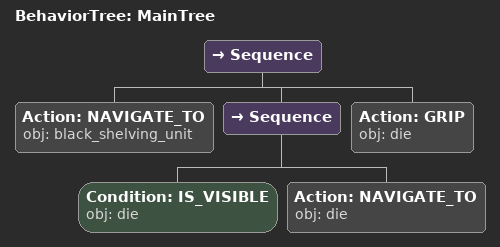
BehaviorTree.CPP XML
<root main_tree_to_execute="MainTree">
  <BehaviorTree ID="MainTree">
    <Sequence>
      <!-- Navigate to black_shelving_unit -->
      <Action ID="NAVIGATE_TO" obj="black_shelving_unit" />
      <Sequence>
        <!-- Check die is visible before NAVIGATE_TO -->
        <Condition ID="IS_VISIBLE" obj="die" />
        <!-- Navigate to die -->
        <Action ID="NAVIGATE_TO" obj="die" />
      </Sequence>
      <!-- Grasp die -->
      <Action ID="GRIP" obj="die" />
    </Sequence>
  </BehaviorTree>
</root>
